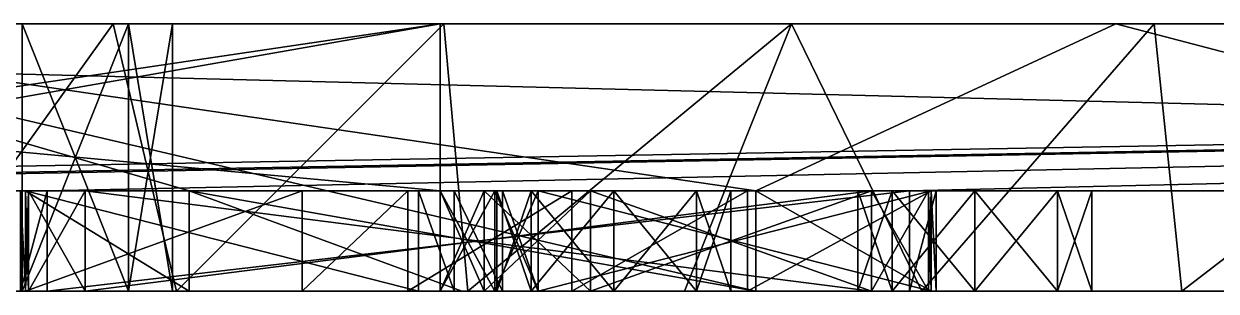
# Model space of a CAD drawing. Header units: millimetres. Extents: x -79 to 79, y 0 to 4.
# Drawn here: x -49.23 to -31.39, y 0 to 4 of the extents above; entities that cross this region are included whole.
import ezdxf

# ---------------------------------------------------------------- set-up
doc = ezdxf.new("R2010")
doc.units = ezdxf.units.MM
doc.header["$LTSCALE"] = 57.942387
for name, color, linetype in [('1', 7, 'CONTINUOUS'), ('110', 7, 'CONTINUOUS'), ('111', 7, 'CONTINUOUS'), ('112', 7, 'CONTINUOUS'), ('113', 7, 'CONTINUOUS'), ('114', 7, 'CONTINUOUS'), ('115', 7, 'CONTINUOUS'), ('116', 7, 'CONTINUOUS'), ('117', 7, 'CONTINUOUS'), ('118', 7, 'CONTINUOUS'), ('119', 7, 'CONTINUOUS'), ('125', 7, 'CONTINUOUS'), ('126', 7, 'CONTINUOUS'), ('127', 7, 'CONTINUOUS'), ('128', 7, 'CONTINUOUS'), ('129', 7, 'CONTINUOUS'), ('13', 7, 'CONTINUOUS'), ('14', 7, 'CONTINUOUS'), ('141', 7, 'CONTINUOUS'), ('146', 7, 'CONTINUOUS'), ('147', 7, 'CONTINUOUS'), ('148', 7, 'CONTINUOUS'), ('149', 7, 'CONTINUOUS'), ('151', 7, 'CONTINUOUS'), ('154', 7, 'CONTINUOUS'), ('155', 7, 'CONTINUOUS'), ('171', 7, 'CONTINUOUS'), ('172', 7, 'CONTINUOUS'), ('185', 7, 'CONTINUOUS'), ('186', 7, 'CONTINUOUS'), ('187', 7, 'CONTINUOUS'), ('198', 7, 'CONTINUOUS'), ('199', 7, 'CONTINUOUS'), ('2', 7, 'CONTINUOUS'), ('206', 7, 'CONTINUOUS'), ('207', 7, 'CONTINUOUS'), ('5', 7, 'CONTINUOUS'), ('57', 7, 'CONTINUOUS'), ('58', 7, 'CONTINUOUS'), ('59', 7, 'CONTINUOUS'), ('60', 7, 'CONTINUOUS'), ('61', 7, 'CONTINUOUS'), ('62', 7, 'CONTINUOUS'), ('63', 7, 'CONTINUOUS'), ('64', 7, 'CONTINUOUS')]:
    doc.layers.add(name, color=color, linetype=linetype)

msp = doc.modelspace()

# ---------------------------------------------------------------- linework, layer by layer
at = {"layer": '1', "color": 250, "linetype": 'Continuous', "true_color": 0x272a2e}
for points in [[(-6.449, 0, 38.5), (6.449, 0, 38.5), (-79, 0, 42.5), (-6.449, 0, 38.5)], [(6.449, 0, 38.5), (20.319, 0, 38.174), (-79, 0, 42.5), (6.449, 0, 38.5)], [(-6.85, 0, 37.926), (-6.449, 0, 38.5), (-79, 0, 42.5), (-6.85, 0, 37.926)], [(-20.579, 0, 38.5), (-6.85, 0, 37.926), (-79, 0, 42.5), (-20.579, 0, 38.5)], [(20.579, 0, 38.5), (21.848, 0, 38.5), (-79, 0, 42.5), (20.579, 0, 38.5)], [(21.848, 0, 38.5), (35.977, 0, 38.5), (-79, 0, 42.5), (21.848, 0, 38.5)], [(20.432, 0, 38.351), (20.579, 0, 38.5), (-79, 0, 42.5), (20.432, 0, 38.351)], [(20.319, 0, 38.174), (20.432, 0, 38.351), (-79, 0, 42.5), (20.319, 0, 38.174)], [(-48.876, 0, 38.5), (-35.977, 0, 38.5), (-79, 0, 42.5), (-48.876, 0, 38.5)], [(-35.977, 0, 38.5), (-22.108, 0, 38.174), (-79, 0, 42.5), (-35.977, 0, 38.5)], [(-49.277, 0, 37.926), (-48.876, 0, 38.5), (-79, 0, 42.5), (-49.277, 0, 37.926)], [(35.977, 0, 38.5), (48.876, 0, 38.5), (-79, 0, 42.5), (35.977, 0, 38.5)], [(48.876, 0, 38.5), (62.745, 0, 38.174), (-79, 0, 42.5), (48.876, 0, 38.5)], [(63.005, 0, 38.5), (64.274, 0, 38.5), (-79, 0, 42.5), (63.005, 0, 38.5)], [(-79, 0, 42.5), (64.274, 0, 38.5), (79, 0, 42.5), (-79, 0, 42.5)], [(62.858, 0, 38.351), (63.005, 0, 38.5), (-79, 0, 42.5), (62.858, 0, 38.351)], [(62.745, 0, 38.174), (62.858, 0, 38.351), (-79, 0, 42.5), (62.745, 0, 38.174)], [(-21.848, 0, 38.5), (-20.579, 0, 38.5), (-79, 0, 42.5), (-21.848, 0, 38.5)], [(-21.994, 0, 38.351), (-21.848, 0, 38.5), (-79, 0, 42.5), (-21.994, 0, 38.351)], [(-22.108, 0, 38.174), (-21.994, 0, 38.351), (-79, 0, 42.5), (-22.108, 0, 38.174)], [(-46.944, 0, -56.521), (-49.203, 0, -47.624), (-50.761, 0, -56.331), (-46.944, 0, -56.521)], [(-50.761, 0, -56.331), (-49.203, 0, -47.624), (-49.25, 0, -17.5), (-50.761, 0, -56.331)], [(-49.203, 0, 37.229), (-49.277, 0, 37.926), (-49.25, 0, 17.5), (-49.203, 0, 37.229)], [(-49.203, 0, -47.624), (-49.203, 0, -37.229), (-49.25, 0, -17.5), (-49.203, 0, -47.624)], [(-47.659, 0, 16.841), (-49.203, 0, 37.229), (-49.25, 0, 17.5), (-47.659, 0, 16.841)], [(-49.25, 0, -17.5), (-49.203, 0, -37.229), (-47.659, 0, -16.841), (-49.25, 0, -17.5)], [(-46.752, 0, -52.526), (-49.203, 0, -47.624), (-46.944, 0, -56.521), (-46.752, 0, -52.526)], [(-49.203, 0, -47.624), (-49.159, 0, -46.651), (-49.203, 0, -37.229), (-49.203, 0, -47.624)], [(-49.203, 0, -37.229), (-49.159, 0, -46.651), (-49.159, 0, -38.202), (-49.203, 0, -37.229)], [(-43.321, 0, 25.465), (-49.203, 0, 37.229), (-47, 0, 15.25), (-43.321, 0, 25.465)], [(-47, 0, 15.25), (-49.203, 0, 37.229), (-47.659, 0, 16.841), (-47, 0, 15.25)], [(-49.203, 0, -37.229), (-45.064, 0, -28.952), (-47.659, 0, -16.841), (-49.203, 0, -37.229)], [(-49.159, 0, -46.651), (-48.308, 0, -46.176), (-49.159, 0, -38.202), (-49.159, 0, -46.651)], [(-49.159, 0, -38.202), (-48.308, 0, -46.176), (-48.308, 0, -38.676), (-49.159, 0, -38.202)], [(-48.308, 0, -46.176), (-36.544, 0, -46.176), (-48.308, 0, -38.676), (-48.308, 0, -46.176)], [(-48.308, 0, -38.676), (-36.544, 0, -46.176), (-36.544, 0, -38.676), (-48.308, 0, -38.676)], [(-47.659, 0, -16.841), (-45.064, 0, -28.952), (-47, 0, -15.25), (-47.659, 0, -16.841)], [(-43.482, 0, -31.087), (-43.321, 0, 25.465), (-47, 0, 15.25), (-43.482, 0, -31.087)], [(-45.064, 0, -28.952), (-43.482, 0, -31.087), (-47, 0, 15.25), (-45.064, 0, -28.952)], [(-47, 0, -15.25), (-45.064, 0, -28.952), (-47, 0, 15.25), (-47, 0, -15.25)], [(-42.586, 0, -56.711), (-46.752, 0, -52.526), (-46.944, 0, -56.521), (-42.586, 0, -56.711)], [(-42.672, 0, -52.705), (-46.752, 0, -52.526), (-42.586, 0, -56.711), (-42.672, 0, -52.705)], [(-43.321, 0, 25.465), (-43.482, 0, -31.087), (-43, 0, -17.333), (-43.321, 0, 25.465)], [(-43.482, 0, -31.087), (-41.029, 0, -32.11), (-42.15, 0, -27.15), (-43.482, 0, -31.087)], [(-43.482, 0, -31.087), (-42.15, 0, -27.15), (-43, 0, -17.333), (-43.482, 0, -31.087)], [(-42.787, 0, 24.98), (-43.321, 0, 25.465), (-43, 0, 17.333), (-42.787, 0, 24.98)], [(-43, 0, 17.333), (-43.321, 0, 25.465), (-43, 0, 6), (-43, 0, 17.333)], [(-43, 0, 6), (-43.321, 0, 25.465), (-43, 0, -6), (-43, 0, 6)], [(-43, 0, -6), (-43.321, 0, 25.465), (-43, 0, -17.333), (-43, 0, -6)], [(-42.787, 0, 24.98), (-43, 0, 17.333), (-42.181, 0, 17.483), (-42.787, 0, 24.98)], [(-43, 0, -17.333), (-42.15, 0, -27.15), (-42.181, 0, -17.483), (-43, 0, -17.333)], [(-42.341, 0, 4.409), (-43, 0, 6), (-42.341, 0, -4.409), (-42.341, 0, 4.409)], [(-42.341, 0, -4.409), (-43, 0, 6), (-43, 0, -6), (-42.341, 0, -4.409)], [(-42.066, 0, 24.98), (-42.787, 0, 24.98), (-42.181, 0, 17.483), (-42.066, 0, 24.98)], [(-38.274, 0, -52.872), (-42.672, 0, -52.705), (-39.341, 0, -56.836), (-38.274, 0, -52.872)], [(-39.341, 0, -56.836), (-42.672, 0, -52.705), (-42.586, 0, -56.711), (-39.341, 0, -56.836)], [(-40.75, 0, 3.75), (-42.341, 0, 4.409), (-40.75, 0, -3.75), (-40.75, 0, 3.75)], [(-40.75, 0, -3.75), (-42.341, 0, 4.409), (-42.341, 0, -4.409), (-40.75, 0, -3.75)], [(-41.532, 0, 16.961), (-42.066, 0, 24.98), (-42.181, 0, 17.483), (-41.532, 0, 16.961)], [(-42.15, 0, -27.15), (-41.638, 0, -25.913), (-42.181, 0, -17.483), (-42.15, 0, -27.15)], [(-42.181, 0, -17.483), (-41.638, 0, -25.913), (-41.532, 0, -16.961), (-42.181, 0, -17.483)], [(-42.15, 0, -27.15), (-41.029, 0, -32.11), (-41.638, 0, -28.387), (-42.15, 0, -27.15)], [(-41.532, 0, 25.465), (-42.066, 0, 24.98), (-41.532, 0, 16.961), (-41.532, 0, 25.465)], [(-41.638, 0, -28.387), (-41.029, 0, -32.11), (-40.4, 0, -28.9), (-41.638, 0, -28.387)], [(-41.638, 0, -25.913), (-40.4, 0, -25.4), (-41.532, 0, -16.961), (-41.638, 0, -25.913)], [(-35.65, 0, 37.229), (-41.532, 0, 25.465), (-36.238, 0, 21.237), (-35.65, 0, 37.229)], [(-36.238, 0, 21.237), (-41.532, 0, 25.465), (-36.75, 0, 20), (-36.238, 0, 21.237)], [(-36.75, 0, 20), (-41.532, 0, 25.465), (-35.65, 0, 5.197), (-36.75, 0, 20)], [(-35.65, 0, 5.197), (-41.532, 0, 25.465), (-41.532, 0, 16.961), (-35.65, 0, 5.197)], [(-36.75, 0, -20), (-36.238, 0, -18.763), (-41.532, 0, -16.961), (-36.75, 0, -20)], [(-41.532, 0, -16.961), (-36.238, 0, -18.763), (-35.65, 0, -5.197), (-41.532, 0, -16.961)], [(-38.65, 0, -27.15), (-36.75, 0, -20), (-41.532, 0, -16.961), (-38.65, 0, -27.15)], [(-39.162, 0, -25.913), (-38.65, 0, -27.15), (-41.532, 0, -16.961), (-39.162, 0, -25.913)], [(-40.4, 0, -25.4), (-39.162, 0, -25.913), (-41.532, 0, -16.961), (-40.4, 0, -25.4)], [(-41.029, 0, -32.11), (-38.399, 0, -31.732), (-40.4, 0, -28.9), (-41.029, 0, -32.11)], [(-36.544, 0, 3.75), (-40.75, 0, 3.75), (-36.544, 0, -3.75), (-36.544, 0, 3.75)], [(-40.75, 0, 3.75), (-40.75, 0, -3.75), (-36.544, 0, -3.75), (-40.75, 0, 3.75)], [(-40.4, 0, -28.9), (-38.399, 0, -31.732), (-39.162, 0, -28.387), (-40.4, 0, -28.9)], [(-35.79, 0, -56.958), (-38.274, 0, -52.872), (-39.341, 0, -56.836), (-35.79, 0, -56.958)], [(-38.399, 0, -31.732), (-38.65, 0, -27.15), (-39.162, 0, -28.387), (-38.399, 0, -31.732)], [(-38.399, 0, -31.732), (-36.75, 0, -20), (-38.65, 0, -27.15), (-38.399, 0, -31.732)], [(-36.75, 0, -20), (-38.399, 0, -31.732), (-35.65, 0, -37.229), (-36.75, 0, -20)], [(-35.65, 0, -47.624), (-38.274, 0, -52.872), (-35.79, 0, -56.958), (-35.65, 0, -47.624)], [(-36.238, 0, -21.237), (-36.75, 0, -20), (-35.65, 0, -37.229), (-36.238, 0, -21.237)], [(-36.238, 0, 18.763), (-36.75, 0, 20), (-35.65, 0, 5.197), (-36.238, 0, 18.763)], [(-36.544, 0, -46.176), (-35.694, 0, -46.651), (-36.544, 0, -38.676), (-36.544, 0, -46.176)], [(-36.544, 0, -38.676), (-35.694, 0, -46.651), (-35.694, 0, -38.202), (-36.544, 0, -38.676)], [(-35.694, 0, 4.224), (-36.544, 0, 3.75), (-35.694, 0, -4.224), (-35.694, 0, 4.224)], [(-35.694, 0, -4.224), (-36.544, 0, 3.75), (-36.544, 0, -3.75), (-35.694, 0, -4.224)], [(-35, 0, 21.75), (-35.65, 0, 37.229), (-36.238, 0, 21.237), (-35, 0, 21.75)], [(-36.238, 0, -18.763), (-35, 0, -18.25), (-35.65, 0, -5.197), (-36.238, 0, -18.763)], [(-35, 0, -21.75), (-36.238, 0, -21.237), (-35.65, 0, -37.229), (-35, 0, -21.75)], [(-35, 0, 18.25), (-36.238, 0, 18.763), (-35.65, 0, 5.197), (-35, 0, 18.25)], [(-35.977, 0, 38.5), (-35.576, 0, 37.926), (-22.108, 0, 38.174), (-35.977, 0, 38.5)], [(-31.902, 0, -57.074), (-35.65, 0, -47.624), (-35.79, 0, -56.958), (-31.902, 0, -57.074)], [(-35.694, 0, -46.651), (-35.65, 0, -47.624), (-35.694, 0, -38.202), (-35.694, 0, -46.651)], [(-35.694, 0, -38.202), (-35.65, 0, -47.624), (-35.65, 0, -37.229), (-35.694, 0, -38.202)], [(-35.65, 0, 5.197), (-35.694, 0, 4.224), (-35.65, 0, -5.197), (-35.65, 0, 5.197)], [(-35.65, 0, -5.197), (-35.694, 0, 4.224), (-35.694, 0, -4.224), (-35.65, 0, -5.197)], [(-35.65, 0, -37.229), (-35.65, 0, -47.624), (-31.902, 0, -57.074), (-35.65, 0, -37.229)], [(-35.576, 0, 37.926), (-35.65, 0, 37.229), (-35, 0, 21.75), (-35.576, 0, 37.926)], [(-35, 0, -18.25), (-35, 0, 18.25), (-35.65, 0, 5.197), (-35, 0, -18.25)], [(-35, 0, -18.25), (-35.65, 0, 5.197), (-35.65, 0, -5.197), (-35, 0, -18.25)], [(-35, 0, -21.75), (-35.65, 0, -37.229), (-31.902, 0, -57.074), (-35, 0, -21.75)], [(-35.576, 0, 37.926), (-27.99, 0, -16.016), (-27.99, 0, 16.016), (-35.576, 0, 37.926)], [(-27.99, 0, -16.016), (-35.576, 0, 37.926), (-33.25, 0, 20), (-27.99, 0, -16.016)], [(-35.576, 0, 37.926), (-27.99, 0, 16.016), (-27.99, 0, 26.41), (-35.576, 0, 37.926)], [(-33.25, 0, 20), (-35.576, 0, 37.926), (-33.762, 0, 21.237), (-33.25, 0, 20)], [(-33.762, 0, 21.237), (-35.576, 0, 37.926), (-35, 0, 21.75), (-33.762, 0, 21.237)], [(-22.108, 0, 38.174), (-35.576, 0, 37.926), (-27.99, 0, 26.41), (-22.108, 0, 38.174)], [(-35, 0, -18.25), (-33.762, 0, -18.763), (-35, 0, 18.25), (-35, 0, -18.25)], [(-35, 0, 18.25), (-33.762, 0, -18.763), (-33.762, 0, 18.763), (-35, 0, 18.25)], [(-33.762, 0, -21.237), (-35, 0, -21.75), (-31.902, 0, -57.074), (-33.762, 0, -21.237)], [(-33.762, 0, -18.763), (-33.25, 0, -20), (-33.762, 0, 18.763), (-33.762, 0, -18.763)], [(-33.25, 0, -20), (-33.762, 0, -21.237), (-31.902, 0, -57.074), (-33.25, 0, -20)], [(-33.25, 0, -20), (-33.25, 0, 20), (-33.762, 0, 18.763), (-33.25, 0, -20)], [(-27.99, 0, -26.41), (-27.99, 0, -16.016), (-33.25, 0, 20), (-27.99, 0, -26.41)], [(-27.99, 0, -26.41), (-33.25, 0, 20), (-31.902, 0, -57.074), (-27.99, 0, -26.41)], [(-33.25, 0, 20), (-33.25, 0, -20), (-31.902, 0, -57.074), (-33.25, 0, 20)], [(-27.647, 0, -57.184), (-27.99, 0, -26.41), (-31.902, 0, -57.074), (-27.647, 0, -57.184)]]:
    msp.add_3dface(points, dxfattribs=at)
at = {"layer": '110', "color": 250, "linetype": 'Continuous', "true_color": 0x272a2e}
for points in [[(-49.159, 0, -46.651), (-49.203, 0, -47.624), (-49.159, 1.5, -46.651), (-49.159, 0, -46.651)], [(-49.203, 0, -47.624), (-49.203, 1.5, -47.624), (-49.159, 1.5, -46.651), (-49.203, 0, -47.624)], [(-48.308, 0, -46.176), (-49.159, 0, -46.651), (-48.308, 1.5, -46.176), (-48.308, 0, -46.176)], [(-49.159, 0, -46.651), (-49.159, 1.5, -46.651), (-48.308, 1.5, -46.176), (-49.159, 0, -46.651)]]:
    msp.add_3dface(points, dxfattribs=at)
at = {"layer": '111', "color": 250, "linetype": 'Continuous', "true_color": 0x272a2e}
for points in [[(-36.544, 0, -46.176), (-48.308, 0, -46.176), (-36.544, 1.5, -46.176), (-36.544, 0, -46.176)], [(-48.308, 0, -46.176), (-48.308, 1.5, -46.176), (-36.544, 1.5, -46.176), (-48.308, 0, -46.176)]]:
    msp.add_3dface(points, dxfattribs=at)
at = {"layer": '112', "color": 250, "linetype": 'Continuous', "true_color": 0x272a2e}
for points in [[(-35.694, 0, -46.651), (-36.544, 0, -46.176), (-35.694, 1.5, -46.651), (-35.694, 0, -46.651)], [(-36.544, 0, -46.176), (-36.544, 1.5, -46.176), (-35.694, 1.5, -46.651), (-36.544, 0, -46.176)], [(-35.65, 0, -47.624), (-35.694, 0, -46.651), (-35.65, 1.5, -47.624), (-35.65, 0, -47.624)], [(-35.694, 0, -46.651), (-35.694, 1.5, -46.651), (-35.65, 1.5, -47.624), (-35.694, 0, -46.651)]]:
    msp.add_3dface(points, dxfattribs=at)
at = {"layer": '113', "color": 250, "linetype": 'Continuous', "true_color": 0x272a2e}
for points in [[(-38.274, 0, -52.872), (-35.65, 0, -47.624), (-38.274, 1.5, -52.872), (-38.274, 0, -52.872)], [(-35.65, 0, -47.624), (-35.65, 1.5, -47.624), (-38.274, 1.5, -52.872), (-35.65, 0, -47.624)]]:
    msp.add_3dface(points, dxfattribs=at)
at = {"layer": '114', "color": 250, "linetype": 'Continuous', "true_color": 0x272a2e}
for points in [[(-49.203, 0, -47.624), (-46.752, 0, -52.526), (-49.203, 1.5, -47.624), (-49.203, 0, -47.624)], [(-46.752, 0, -52.526), (-46.752, 1.5, -52.526), (-49.203, 1.5, -47.624), (-46.752, 0, -52.526)]]:
    msp.add_3dface(points, dxfattribs=at)
at = {"layer": '115', "color": 250, "linetype": 'Continuous', "true_color": 0x272a2e}
for points in [[(-45.064, 0, -28.952), (-49.203, 0, -37.229), (-45.064, 1.5, -28.952), (-45.064, 0, -28.952)], [(-49.203, 0, -37.229), (-49.203, 1.5, -37.229), (-45.064, 1.5, -28.952), (-49.203, 0, -37.229)]]:
    msp.add_3dface(points, dxfattribs=at)
at = {"layer": '116', "color": 250, "linetype": 'Continuous', "true_color": 0x272a2e}
for points in [[(-35.65, 0, -37.229), (-38.399, 0, -31.732), (-35.65, 1.5, -37.229), (-35.65, 0, -37.229)], [(-38.399, 0, -31.732), (-38.399, 1.5, -31.732), (-35.65, 1.5, -37.229), (-38.399, 0, -31.732)]]:
    msp.add_3dface(points, dxfattribs=at)
at = {"layer": '117', "color": 250, "linetype": 'Continuous', "true_color": 0x272a2e}
for points in [[(-36.544, 0, -38.676), (-35.694, 0, -38.202), (-36.544, 1.5, -38.676), (-36.544, 0, -38.676)], [(-35.694, 0, -38.202), (-35.694, 1.5, -38.202), (-36.544, 1.5, -38.676), (-35.694, 0, -38.202)], [(-35.694, 0, -38.202), (-35.65, 0, -37.229), (-35.694, 1.5, -38.202), (-35.694, 0, -38.202)], [(-35.65, 0, -37.229), (-35.65, 1.5, -37.229), (-35.694, 1.5, -38.202), (-35.65, 0, -37.229)]]:
    msp.add_3dface(points, dxfattribs=at)
at = {"layer": '118', "color": 250, "linetype": 'Continuous', "true_color": 0x272a2e}
for points in [[(-48.308, 0, -38.676), (-36.544, 0, -38.676), (-48.308, 1.5, -38.676), (-48.308, 0, -38.676)], [(-36.544, 0, -38.676), (-36.544, 1.5, -38.676), (-48.308, 1.5, -38.676), (-36.544, 0, -38.676)]]:
    msp.add_3dface(points, dxfattribs=at)
at = {"layer": '119', "color": 250, "linetype": 'Continuous', "true_color": 0x272a2e}
for points in [[(-49.203, 0, -37.229), (-49.159, 0, -38.202), (-49.203, 1.5, -37.229), (-49.203, 0, -37.229)], [(-49.203, 1.5, -37.229), (-49.159, 0, -38.202), (-49.159, 1.5, -38.202), (-49.203, 1.5, -37.229)], [(-49.159, 0, -38.202), (-48.308, 0, -38.676), (-49.159, 1.5, -38.202), (-49.159, 0, -38.202)], [(-48.308, 0, -38.676), (-48.308, 1.5, -38.676), (-49.159, 1.5, -38.202), (-48.308, 0, -38.676)]]:
    msp.add_3dface(points, dxfattribs=at)
at = {"layer": '125', "color": 250, "linetype": 'Continuous', "true_color": 0x272a2e}
for points in [[(-48.876, 0, 38.5), (-49.277, 0, 37.926), (-48.876, 1.5, 38.5), (-48.876, 0, 38.5)], [(-49.277, 0, 37.926), (-49.203, 0, 37.229), (-49.277, 1.5, 37.926), (-49.277, 0, 37.926)], [(-49.277, 0, 37.926), (-49.277, 1.5, 37.926), (-48.876, 1.5, 38.5), (-49.277, 0, 37.926)], [(-49.203, 0, 37.229), (-49.203, 1.5, 37.229), (-49.277, 1.5, 37.926), (-49.203, 0, 37.229)]]:
    msp.add_3dface(points, dxfattribs=at)
at = {"layer": '126', "color": 250, "linetype": 'Continuous', "true_color": 0x272a2e}
for points in [[(-35.576, 0, 37.926), (-35.977, 0, 38.5), (-35.576, 1.5, 37.926), (-35.576, 0, 37.926)], [(-35.977, 0, 38.5), (-35.977, 1.5, 38.5), (-35.576, 1.5, 37.926), (-35.977, 0, 38.5)], [(-35.65, 0, 37.229), (-35.576, 0, 37.926), (-35.65, 1.5, 37.229), (-35.65, 0, 37.229)], [(-35.576, 0, 37.926), (-35.576, 1.5, 37.926), (-35.65, 1.5, 37.229), (-35.576, 0, 37.926)]]:
    msp.add_3dface(points, dxfattribs=at)
at = {"layer": '127', "color": 250, "linetype": 'Continuous', "true_color": 0x272a2e}
for points in [[(-41.532, 0, 25.465), (-35.65, 0, 37.229), (-41.532, 1.5, 25.465), (-41.532, 0, 25.465)], [(-35.65, 0, 37.229), (-35.65, 1.5, 37.229), (-41.532, 1.5, 25.465), (-35.65, 0, 37.229)]]:
    msp.add_3dface(points, dxfattribs=at)
at = {"layer": '128', "color": 250, "linetype": 'Continuous', "true_color": 0x272a2e}
for points in [[(-43.321, 0, 25.465), (-42.787, 0, 24.98), (-43.321, 1.5, 25.465), (-43.321, 0, 25.465)], [(-42.787, 0, 24.98), (-42.787, 1.5, 24.98), (-43.321, 1.5, 25.465), (-42.787, 0, 24.98)], [(-42.787, 0, 24.98), (-42.066, 0, 24.98), (-42.787, 1.5, 24.98), (-42.787, 0, 24.98)], [(-42.066, 0, 24.98), (-42.066, 1.5, 24.98), (-42.787, 1.5, 24.98), (-42.066, 0, 24.98)], [(-42.066, 0, 24.98), (-41.532, 0, 25.465), (-42.066, 1.5, 24.98), (-42.066, 0, 24.98)], [(-41.532, 0, 25.465), (-41.532, 1.5, 25.465), (-42.066, 1.5, 24.98), (-41.532, 0, 25.465)]]:
    msp.add_3dface(points, dxfattribs=at)
at = {"layer": '129', "color": 250, "linetype": 'Continuous', "true_color": 0x272a2e}
for points in [[(-49.203, 0, 37.229), (-43.321, 0, 25.465), (-49.203, 1.5, 37.229), (-49.203, 0, 37.229)], [(-43.321, 0, 25.465), (-43.321, 1.5, 25.465), (-49.203, 1.5, 37.229), (-43.321, 0, 25.465)]]:
    msp.add_3dface(points, dxfattribs=at)
at = {"layer": '13', "color": 250, "linetype": 'Continuous', "true_color": 0x272a2e}
for points in [[(-47, 0, -15.25), (-47, 0, 15.25), (-47, 4, -15.25), (-47, 0, -15.25)], [(-47, 4, -15.25), (-47, 0, 15.25), (-47, 4, 15.25), (-47, 4, -15.25)]]:
    msp.add_3dface(points, dxfattribs=at)
at = {"layer": '14', "color": 250, "linetype": 'Continuous', "true_color": 0x272a2e}
for points in [[(-47.892, 4, -56.476), (-50.761, 0, -56.331), (-52.561, 4, -56.233), (-47.892, 4, -56.476)], [(-46.944, 0, -56.521), (-50.761, 0, -56.331), (-47.892, 4, -56.476), (-46.944, 0, -56.521)], [(-42.942, 4, -56.697), (-46.944, 0, -56.521), (-47.892, 4, -56.476), (-42.942, 4, -56.697)], [(-42.586, 0, -56.711), (-46.944, 0, -56.521), (-42.942, 4, -56.697), (-42.586, 0, -56.711)], [(-37.74, 4, -56.893), (-42.586, 0, -56.711), (-42.942, 4, -56.697), (-37.74, 4, -56.893)], [(-39.341, 0, -56.836), (-42.586, 0, -56.711), (-37.74, 4, -56.893), (-39.341, 0, -56.836)], [(-35.79, 0, -56.958), (-39.341, 0, -56.836), (-37.74, 4, -56.893), (-35.79, 0, -56.958)], [(-32.316, 4, -57.063), (-35.79, 0, -56.958), (-37.74, 4, -56.893), (-32.316, 4, -57.063)], [(-31.902, 0, -57.074), (-35.79, 0, -56.958), (-32.316, 4, -57.063), (-31.902, 0, -57.074)], [(-26.703, 4, -57.206), (-31.902, 0, -57.074), (-32.316, 4, -57.063), (-26.703, 4, -57.206)], [(-27.647, 0, -57.184), (-31.902, 0, -57.074), (-26.703, 4, -57.206), (-27.647, 0, -57.184)]]:
    msp.add_3dface(points, dxfattribs=at)
at = {"layer": '141', "color": 250, "linetype": 'Continuous', "true_color": 0x272a2e}
for points in [[(-79, 4, 42.5), (79, 4, 42.5), (-70, 4, 38.5), (-79, 4, 42.5)], [(-43, 4, 21.5), (-49.25, 4, 17.5), (-70, 4, 21.5), (-43, 4, 21.5)], [(-70, 4, 38.5), (79, 4, 42.5), (70, 4, 38.5), (-70, 4, 38.5)], [(-70, 4, -21.5), (-49.25, 4, -17.5), (-43, 4, -21.5), (-70, 4, -21.5)], [(-32.887, 4, -53.045), (-52.561, 4, -56.233), (-55.359, 4, -52.059), (-32.887, 4, -53.045)], [(-47.892, 4, -56.476), (-52.561, 4, -56.233), (-32.887, 4, -53.045), (-47.892, 4, -56.476)], [(-47.659, 4, 16.841), (-49.25, 4, 17.5), (-43, 4, 21.5), (-47.659, 4, 16.841)], [(-49.25, 4, -17.5), (-47.659, 4, -16.841), (-43, 4, -21.5), (-49.25, 4, -17.5)], [(-42.942, 4, -56.697), (-47.892, 4, -56.476), (-32.887, 4, -53.045), (-42.942, 4, -56.697)], [(-47.659, 4, -16.841), (-47, 4, -15.25), (-43, 4, -21.5), (-47.659, 4, -16.841)], [(-47, 4, 15.25), (-47.659, 4, 16.841), (-43, 4, 21.5), (-47, 4, 15.25)], [(-47, 4, -15.25), (-47, 4, 15.25), (-43, 4, 21.5), (-47, 4, -15.25)], [(-43, 4, -21.5), (-47, 4, -15.25), (-43, 4, 21.5), (-43, 4, -21.5)], [(-37.74, 4, -56.893), (-42.942, 4, -56.697), (-32.887, 4, -53.045), (-37.74, 4, -56.893)], [(-32.316, 4, -57.063), (-37.74, 4, -56.893), (-32.887, 4, -53.045), (-32.316, 4, -57.063)], [(-17.408, 4, -53.377), (-32.316, 4, -57.063), (-32.887, 4, -53.045), (-17.408, 4, -53.377)], [(-26.703, 4, -57.206), (-32.316, 4, -57.063), (-17.408, 4, -53.377), (-26.703, 4, -57.206)]]:
    msp.add_3dface(points, dxfattribs=at)
at = {"layer": '146', "color": 250, "linetype": 'Continuous', "true_color": 0x272a2e}
for points in [[(-64.274, 1.5, 38.5), (-70, 1.5, 38.5), (70, 4, 38.5), (-64.274, 1.5, 38.5)], [(-70, 1.5, 38.5), (-70, 4, 38.5), (70, 4, 38.5), (-70, 1.5, 38.5)], [(-63.005, 1.5, 38.5), (-64.274, 1.5, 38.5), (70, 4, 38.5), (-63.005, 1.5, 38.5)], [(-48.876, 1.5, 38.5), (-63.005, 1.5, 38.5), (70, 4, 38.5), (-48.876, 1.5, 38.5)], [(-35.977, 1.5, 38.5), (-48.876, 1.5, 38.5), (70, 4, 38.5), (-35.977, 1.5, 38.5)], [(-21.848, 1.5, 38.5), (-35.977, 1.5, 38.5), (70, 4, 38.5), (-21.848, 1.5, 38.5)], [(-35.977, 0, 38.5), (-48.876, 0, 38.5), (-35.977, 1.5, 38.5), (-35.977, 0, 38.5)], [(-35.977, 1.5, 38.5), (-48.876, 0, 38.5), (-48.876, 1.5, 38.5), (-35.977, 1.5, 38.5)]]:
    msp.add_3dface(points, dxfattribs=at)
at = {"layer": '147', "color": 250, "linetype": 'Continuous', "true_color": 0x272a2e}
for points in [[(-70, 1.5, 21.5), (-43, 1.5, 21.5), (-70, 4, 21.5), (-70, 1.5, 21.5)], [(-43, 1.5, 21.5), (-43, 4, 21.5), (-70, 4, 21.5), (-43, 1.5, 21.5)]]:
    msp.add_3dface(points, dxfattribs=at)
at = {"layer": '148', "color": 250, "linetype": 'Continuous', "true_color": 0x272a2e}
for points in [[(-43, 1.5, 17.333), (-43, 0, 6), (-43, 4, 21.5), (-43, 1.5, 17.333)], [(-43, 0, 6), (-43, 1.5, 6), (-43, 4, 21.5), (-43, 0, 6)], [(-43, 1.5, 21.5), (-43, 1.5, 17.333), (-43, 4, 21.5), (-43, 1.5, 21.5)], [(-43, 1.5, 6), (-43, 1.5, -6), (-43, 4, 21.5), (-43, 1.5, 6)], [(-43, 1.5, -6), (-43, 1.5, -17.333), (-43, 4, 21.5), (-43, 1.5, -6)], [(-43, 1.5, -17.333), (-43, 1.5, -21.5), (-43, 4, 21.5), (-43, 1.5, -17.333)], [(-43, 1.5, -21.5), (-43, 4, -21.5), (-43, 4, 21.5), (-43, 1.5, -21.5)], [(-43, 0, 17.333), (-43, 0, 6), (-43, 1.5, 17.333), (-43, 0, 17.333)], [(-43, 0, -6), (-43, 0, -17.333), (-43, 1.5, -6), (-43, 0, -6)], [(-43, 1.5, -6), (-43, 0, -17.333), (-43, 1.5, -17.333), (-43, 1.5, -6)]]:
    msp.add_3dface(points, dxfattribs=at)
at = {"layer": '149', "color": 250, "linetype": 'Continuous', "true_color": 0x272a2e}
for points in [[(-57.25, 1.5, -21.5), (-70, 0, -21.5), (-43, 4, -21.5), (-57.25, 1.5, -21.5)], [(-70, 0, -21.5), (-70, 4, -21.5), (-43, 4, -21.5), (-70, 0, -21.5)], [(-43, 1.5, -21.5), (-57.25, 1.5, -21.5), (-43, 4, -21.5), (-43, 1.5, -21.5)]]:
    msp.add_3dface(points, dxfattribs=at)
at = {"layer": '151', "color": 250, "linetype": 'Continuous', "true_color": 0x272a2e}
for points in [[(-46.752, 1.5, -52.526), (-38.274, 0, -52.872), (-55.359, 4, -52.059), (-46.752, 1.5, -52.526)], [(-38.274, 0, -52.872), (-38.274, 1.5, -52.872), (-55.359, 4, -52.059), (-38.274, 0, -52.872)], [(-52.184, 1.5, -52.247), (-46.752, 1.5, -52.526), (-55.359, 4, -52.059), (-52.184, 1.5, -52.247)], [(-38.274, 1.5, -52.872), (-32.887, 4, -53.045), (-55.359, 4, -52.059), (-38.274, 1.5, -52.872)], [(-38.274, 1.5, -52.872), (-23.347, 1.5, -53.276), (-32.887, 4, -53.045), (-38.274, 1.5, -52.872)], [(-23.347, 1.5, -53.276), (-17.408, 4, -53.377), (-32.887, 4, -53.045), (-23.347, 1.5, -53.276)], [(-46.752, 0, -52.526), (-42.672, 0, -52.705), (-46.752, 1.5, -52.526), (-46.752, 0, -52.526)], [(-42.672, 0, -52.705), (-38.274, 0, -52.872), (-46.752, 1.5, -52.526), (-42.672, 0, -52.705)]]:
    msp.add_3dface(points, dxfattribs=at)
at = {"layer": '154', "color": 250, "linetype": 'Continuous', "true_color": 0x272a2e}
for points in [[(-36.238, 0, -18.763), (-36.75, 0, -20), (-36.238, 1.5, -18.763), (-36.238, 0, -18.763)], [(-36.75, 0, -20), (-36.75, 1.5, -20), (-36.238, 1.5, -18.763), (-36.75, 0, -20)], [(-35, 0, -18.25), (-36.238, 0, -18.763), (-35, 1.5, -18.25), (-35, 0, -18.25)], [(-36.238, 0, -18.763), (-36.238, 1.5, -18.763), (-35, 1.5, -18.25), (-36.238, 0, -18.763)], [(-33.762, 0, -18.763), (-35, 0, -18.25), (-33.762, 1.5, -18.763), (-33.762, 0, -18.763)], [(-35, 0, -18.25), (-35, 1.5, -18.25), (-33.762, 1.5, -18.763), (-35, 0, -18.25)], [(-33.25, 0, -20), (-33.762, 0, -18.763), (-33.25, 1.5, -20), (-33.25, 0, -20)], [(-33.25, 1.5, -20), (-33.762, 0, -18.763), (-33.762, 1.5, -18.763), (-33.25, 1.5, -20)]]:
    msp.add_3dface(points, dxfattribs=at)
at = {"layer": '155', "color": 250, "linetype": 'Continuous', "true_color": 0x272a2e}
for points in [[(-36.75, 0, -20), (-36.238, 0, -21.237), (-36.75, 1.5, -20), (-36.75, 0, -20)], [(-36.238, 0, -21.237), (-36.238, 1.5, -21.237), (-36.75, 1.5, -20), (-36.238, 0, -21.237)], [(-36.238, 0, -21.237), (-35, 0, -21.75), (-36.238, 1.5, -21.237), (-36.238, 0, -21.237)], [(-35, 0, -21.75), (-35, 1.5, -21.75), (-36.238, 1.5, -21.237), (-35, 0, -21.75)], [(-35, 0, -21.75), (-33.762, 0, -21.237), (-35, 1.5, -21.75), (-35, 0, -21.75)], [(-33.762, 0, -21.237), (-33.762, 1.5, -21.237), (-35, 1.5, -21.75), (-33.762, 0, -21.237)], [(-33.762, 0, -21.237), (-33.25, 0, -20), (-33.762, 1.5, -21.237), (-33.762, 0, -21.237)], [(-33.25, 0, -20), (-33.25, 1.5, -20), (-33.762, 1.5, -21.237), (-33.25, 0, -20)]]:
    msp.add_3dface(points, dxfattribs=at)
at = {"layer": '171', "color": 250, "linetype": 'Continuous', "true_color": 0x272a2e}
for points in [[(-36.238, 0, 21.237), (-36.75, 0, 20), (-36.238, 1.5, 21.237), (-36.238, 0, 21.237)], [(-36.75, 0, 20), (-36.75, 1.5, 20), (-36.238, 1.5, 21.237), (-36.75, 0, 20)], [(-35, 0, 21.75), (-36.238, 0, 21.237), (-35, 1.5, 21.75), (-35, 0, 21.75)], [(-36.238, 0, 21.237), (-36.238, 1.5, 21.237), (-35, 1.5, 21.75), (-36.238, 0, 21.237)], [(-33.762, 0, 21.237), (-35, 0, 21.75), (-33.762, 1.5, 21.237), (-33.762, 0, 21.237)], [(-35, 0, 21.75), (-35, 1.5, 21.75), (-33.762, 1.5, 21.237), (-35, 0, 21.75)], [(-33.25, 0, 20), (-33.762, 0, 21.237), (-33.25, 1.5, 20), (-33.25, 0, 20)], [(-33.25, 1.5, 20), (-33.762, 0, 21.237), (-33.762, 1.5, 21.237), (-33.25, 1.5, 20)]]:
    msp.add_3dface(points, dxfattribs=at)
at = {"layer": '172', "color": 250, "linetype": 'Continuous', "true_color": 0x272a2e}
for points in [[(-36.75, 0, 20), (-36.238, 0, 18.763), (-36.75, 1.5, 20), (-36.75, 0, 20)], [(-36.238, 0, 18.763), (-36.238, 1.5, 18.763), (-36.75, 1.5, 20), (-36.238, 0, 18.763)], [(-36.238, 0, 18.763), (-35, 0, 18.25), (-36.238, 1.5, 18.763), (-36.238, 0, 18.763)], [(-35, 0, 18.25), (-35, 1.5, 18.25), (-36.238, 1.5, 18.763), (-35, 0, 18.25)], [(-35, 0, 18.25), (-33.762, 0, 18.763), (-35, 1.5, 18.25), (-35, 0, 18.25)], [(-33.762, 0, 18.763), (-33.762, 1.5, 18.763), (-35, 1.5, 18.25), (-33.762, 0, 18.763)], [(-33.762, 0, 18.763), (-33.25, 0, 20), (-33.762, 1.5, 18.763), (-33.762, 0, 18.763)], [(-33.25, 0, 20), (-33.25, 1.5, 20), (-33.762, 1.5, 18.763), (-33.25, 0, 20)]]:
    msp.add_3dface(points, dxfattribs=at)
at = {"layer": '185', "color": 250, "linetype": 'Continuous', "true_color": 0x272a2e}
for points in [[(-43.482, 0, -31.087), (-45.064, 0, -28.952), (-43.482, 1.5, -31.087), (-43.482, 0, -31.087)], [(-45.064, 0, -28.952), (-45.064, 1.5, -28.952), (-43.482, 1.5, -31.087), (-45.064, 0, -28.952)], [(-41.029, 0, -32.11), (-43.482, 0, -31.087), (-41.029, 1.5, -32.11), (-41.029, 0, -32.11)], [(-43.482, 0, -31.087), (-43.482, 1.5, -31.087), (-41.029, 1.5, -32.11), (-43.482, 0, -31.087)], [(-38.399, 0, -31.732), (-41.029, 0, -32.11), (-38.399, 1.5, -31.732), (-38.399, 0, -31.732)], [(-41.029, 0, -32.11), (-41.029, 1.5, -32.11), (-38.399, 1.5, -31.732), (-41.029, 0, -32.11)]]:
    msp.add_3dface(points, dxfattribs=at)
at = {"layer": '186', "color": 250, "linetype": 'Continuous', "true_color": 0x272a2e}
for points in [[(-41.638, 0, -25.913), (-42.15, 0, -27.15), (-41.638, 1.5, -25.913), (-41.638, 0, -25.913)], [(-42.15, 0, -27.15), (-42.15, 1.5, -27.15), (-41.638, 1.5, -25.913), (-42.15, 0, -27.15)], [(-40.4, 0, -25.4), (-41.638, 0, -25.913), (-40.4, 1.5, -25.4), (-40.4, 0, -25.4)], [(-41.638, 0, -25.913), (-41.638, 1.5, -25.913), (-40.4, 1.5, -25.4), (-41.638, 0, -25.913)], [(-39.162, 0, -25.913), (-40.4, 0, -25.4), (-39.162, 1.5, -25.913), (-39.162, 0, -25.913)], [(-40.4, 0, -25.4), (-40.4, 1.5, -25.4), (-39.162, 1.5, -25.913), (-40.4, 0, -25.4)], [(-38.65, 0, -27.15), (-39.162, 0, -25.913), (-38.65, 1.5, -27.15), (-38.65, 0, -27.15)], [(-38.65, 1.5, -27.15), (-39.162, 0, -25.913), (-39.162, 1.5, -25.913), (-38.65, 1.5, -27.15)]]:
    msp.add_3dface(points, dxfattribs=at)
at = {"layer": '187', "color": 250, "linetype": 'Continuous', "true_color": 0x272a2e}
for points in [[(-42.15, 0, -27.15), (-41.638, 0, -28.387), (-42.15, 1.5, -27.15), (-42.15, 0, -27.15)], [(-41.638, 0, -28.387), (-41.638, 1.5, -28.387), (-42.15, 1.5, -27.15), (-41.638, 0, -28.387)], [(-41.638, 0, -28.387), (-40.4, 0, -28.9), (-41.638, 1.5, -28.387), (-41.638, 0, -28.387)], [(-40.4, 0, -28.9), (-40.4, 1.5, -28.9), (-41.638, 1.5, -28.387), (-40.4, 0, -28.9)], [(-40.4, 0, -28.9), (-39.162, 0, -28.387), (-40.4, 1.5, -28.9), (-40.4, 0, -28.9)], [(-39.162, 0, -28.387), (-39.162, 1.5, -28.387), (-40.4, 1.5, -28.9), (-39.162, 0, -28.387)], [(-39.162, 0, -28.387), (-38.65, 0, -27.15), (-39.162, 1.5, -28.387), (-39.162, 0, -28.387)], [(-38.65, 0, -27.15), (-38.65, 1.5, -27.15), (-39.162, 1.5, -28.387), (-38.65, 0, -27.15)]]:
    msp.add_3dface(points, dxfattribs=at)
at = {"layer": '198', "color": 250, "linetype": 'Continuous', "true_color": 0x272a2e}
for points in [[(-42.341, 0, -4.409), (-43, 0, -6), (-42.341, 1.5, -4.409), (-42.341, 0, -4.409)], [(-43, 0, -6), (-43, 1.5, -6), (-42.341, 1.5, -4.409), (-43, 0, -6)], [(-40.75, 0, -3.75), (-42.341, 0, -4.409), (-40.75, 1.5, -3.75), (-40.75, 0, -3.75)], [(-42.341, 0, -4.409), (-42.341, 1.5, -4.409), (-40.75, 1.5, -3.75), (-42.341, 0, -4.409)]]:
    msp.add_3dface(points, dxfattribs=at)
at = {"layer": '199', "color": 250, "linetype": 'Continuous', "true_color": 0x272a2e}
for points in [[(-43, 0, 6), (-42.341, 0, 4.409), (-43, 1.5, 6), (-43, 0, 6)], [(-42.341, 0, 4.409), (-42.341, 1.5, 4.409), (-43, 1.5, 6), (-42.341, 0, 4.409)], [(-42.341, 0, 4.409), (-40.75, 0, 3.75), (-42.341, 1.5, 4.409), (-42.341, 0, 4.409)], [(-40.75, 0, 3.75), (-40.75, 1.5, 3.75), (-42.341, 1.5, 4.409), (-40.75, 0, 3.75)]]:
    msp.add_3dface(points, dxfattribs=at)
at = {"layer": '2', "color": 250, "linetype": 'Continuous', "true_color": 0x272a2e}
for points in [[(-70, 1.5, 21.5), (-56.6, 1.5, 22.85), (-43, 1.5, 21.5), (-70, 1.5, 21.5)], [(-63.005, 1.5, 38.5), (-48.876, 1.5, 38.5), (-62.858, 1.5, 38.351), (-63.005, 1.5, 38.5)], [(-62.858, 1.5, 38.351), (-48.876, 1.5, 38.5), (-62.745, 1.5, 38.174), (-62.858, 1.5, 38.351)], [(-62.745, 1.5, 38.174), (-48.876, 1.5, 38.5), (-58.094, 1.5, 28.872), (-62.745, 1.5, 38.174)], [(-48.876, 1.5, 38.5), (-49.277, 1.5, 37.926), (-58.094, 1.5, 28.872), (-48.876, 1.5, 38.5)], [(-57.25, 1.5, -21.5), (-43, 1.5, -21.5), (-55.659, 1.5, -22.159), (-57.25, 1.5, -21.5)], [(-56.6, 1.5, 22.85), (-55.716, 1.5, 23.216), (-43.321, 1.5, 25.465), (-56.6, 1.5, 22.85)], [(-56.6, 1.5, 22.85), (-43.321, 1.5, 25.465), (-43, 1.5, 21.5), (-56.6, 1.5, 22.85)], [(-43.321, 1.5, 25.465), (-55.716, 1.5, 23.216), (-49.203, 1.5, 37.229), (-43.321, 1.5, 25.465)], [(-49.203, 1.5, 37.229), (-55.716, 1.5, 23.216), (-49.277, 1.5, 37.926), (-49.203, 1.5, 37.229)], [(-55.659, 1.5, -22.159), (-43, 1.5, -21.5), (-55, 1.5, -23.75), (-55.659, 1.5, -22.159)], [(-43, 1.5, -21.5), (-49.203, 1.5, -37.229), (-55, 1.5, -49.682), (-43, 1.5, -21.5)], [(-55, 1.5, -49.682), (-49.203, 1.5, -37.229), (-52.184, 1.5, -52.247), (-55, 1.5, -49.682)], [(-55, 1.5, -23.75), (-43, 1.5, -21.5), (-55, 1.5, -49.682), (-55, 1.5, -23.75)], [(-52.184, 1.5, -52.247), (-49.203, 1.5, -37.229), (-49.203, 1.5, -47.624), (-52.184, 1.5, -52.247)], [(-46.752, 1.5, -52.526), (-52.184, 1.5, -52.247), (-49.203, 1.5, -47.624), (-46.752, 1.5, -52.526)], [(-45.064, 1.5, -28.952), (-49.203, 1.5, -37.229), (-43, 1.5, -21.5), (-45.064, 1.5, -28.952)], [(-49.203, 1.5, -37.229), (-49.159, 1.5, -38.202), (-49.203, 1.5, -47.624), (-49.203, 1.5, -37.229)], [(-49.203, 1.5, -47.624), (-49.159, 1.5, -38.202), (-49.159, 1.5, -46.651), (-49.203, 1.5, -47.624)], [(-49.159, 1.5, -38.202), (-48.308, 1.5, -38.676), (-49.159, 1.5, -46.651), (-49.159, 1.5, -38.202)], [(-49.159, 1.5, -46.651), (-48.308, 1.5, -38.676), (-48.308, 1.5, -46.176), (-49.159, 1.5, -46.651)], [(-48.308, 1.5, -38.676), (-36.544, 1.5, -38.676), (-48.308, 1.5, -46.176), (-48.308, 1.5, -38.676)], [(-48.308, 1.5, -46.176), (-36.544, 1.5, -38.676), (-36.544, 1.5, -46.176), (-48.308, 1.5, -46.176)], [(-43.482, 1.5, -31.087), (-45.064, 1.5, -28.952), (-43, 1.5, -21.5), (-43.482, 1.5, -31.087)], [(-41.029, 1.5, -32.11), (-43.482, 1.5, -31.087), (-41.638, 1.5, -28.387), (-41.029, 1.5, -32.11)], [(-41.638, 1.5, -28.387), (-43.482, 1.5, -31.087), (-42.15, 1.5, -27.15), (-41.638, 1.5, -28.387)], [(-42.15, 1.5, -27.15), (-43.482, 1.5, -31.087), (-42.181, 1.5, -17.483), (-42.15, 1.5, -27.15)], [(-42.181, 1.5, -17.483), (-43.482, 1.5, -31.087), (-43, 1.5, -21.5), (-42.181, 1.5, -17.483)], [(-43.321, 1.5, 25.465), (-42.787, 1.5, 24.98), (-43, 1.5, 21.5), (-43.321, 1.5, 25.465)], [(-43, 1.5, 21.5), (-42.787, 1.5, 24.98), (-43, 1.5, 17.333), (-43, 1.5, 21.5)], [(-43, 1.5, 17.333), (-42.787, 1.5, 24.98), (-42.181, 1.5, 17.483), (-43, 1.5, 17.333)], [(-43, 1.5, 6), (-42.341, 1.5, 4.409), (-43, 1.5, -6), (-43, 1.5, 6)], [(-43, 1.5, -6), (-42.341, 1.5, 4.409), (-42.341, 1.5, -4.409), (-43, 1.5, -6)], [(-43, 1.5, -17.333), (-42.181, 1.5, -17.483), (-43, 1.5, -21.5), (-43, 1.5, -17.333)], [(-42.787, 1.5, 24.98), (-42.066, 1.5, 24.98), (-42.181, 1.5, 17.483), (-42.787, 1.5, 24.98)], [(-42.341, 1.5, 4.409), (-40.75, 1.5, 3.75), (-42.341, 1.5, -4.409), (-42.341, 1.5, 4.409)], [(-42.341, 1.5, -4.409), (-40.75, 1.5, 3.75), (-40.75, 1.5, -3.75), (-42.341, 1.5, -4.409)], [(-41.532, 1.5, -16.961), (-42.15, 1.5, -27.15), (-42.181, 1.5, -17.483), (-41.532, 1.5, -16.961)], [(-42.066, 1.5, 24.98), (-41.532, 1.5, 25.465), (-42.181, 1.5, 17.483), (-42.066, 1.5, 24.98)], [(-42.181, 1.5, 17.483), (-41.532, 1.5, 25.465), (-41.532, 1.5, 16.961), (-42.181, 1.5, 17.483)], [(-41.638, 1.5, -25.913), (-42.15, 1.5, -27.15), (-41.532, 1.5, -16.961), (-41.638, 1.5, -25.913)], [(-40.4, 1.5, -28.9), (-41.029, 1.5, -32.11), (-41.638, 1.5, -28.387), (-40.4, 1.5, -28.9)], [(-40.4, 1.5, -25.4), (-41.638, 1.5, -25.913), (-41.532, 1.5, -16.961), (-40.4, 1.5, -25.4)], [(-36.75, 1.5, 20), (-36.238, 1.5, 18.763), (-41.532, 1.5, 16.961), (-36.75, 1.5, 20)], [(-41.532, 1.5, 16.961), (-36.238, 1.5, 18.763), (-35.65, 1.5, 5.197), (-41.532, 1.5, 16.961)], [(-35.65, 1.5, 37.229), (-36.75, 1.5, 20), (-41.532, 1.5, 16.961), (-35.65, 1.5, 37.229)], [(-35.65, 1.5, -5.197), (-40.4, 1.5, -25.4), (-41.532, 1.5, -16.961), (-35.65, 1.5, -5.197)], [(-41.532, 1.5, 25.465), (-35.65, 1.5, 37.229), (-41.532, 1.5, 16.961), (-41.532, 1.5, 25.465)], [(-38.399, 1.5, -31.732), (-41.029, 1.5, -32.11), (-39.162, 1.5, -28.387), (-38.399, 1.5, -31.732)], [(-39.162, 1.5, -28.387), (-41.029, 1.5, -32.11), (-40.4, 1.5, -28.9), (-39.162, 1.5, -28.387)], [(-40.75, 1.5, 3.75), (-36.544, 1.5, 3.75), (-40.75, 1.5, -3.75), (-40.75, 1.5, 3.75)], [(-40.75, 1.5, -3.75), (-36.544, 1.5, 3.75), (-36.544, 1.5, -3.75), (-40.75, 1.5, -3.75)], [(-39.162, 1.5, -25.913), (-40.4, 1.5, -25.4), (-35.65, 1.5, -5.197), (-39.162, 1.5, -25.913)], [(-38.65, 1.5, -27.15), (-38.399, 1.5, -31.732), (-39.162, 1.5, -28.387), (-38.65, 1.5, -27.15)], [(-38.65, 1.5, -27.15), (-39.162, 1.5, -25.913), (-35.65, 1.5, -5.197), (-38.65, 1.5, -27.15)], [(-38.399, 1.5, -31.732), (-38.65, 1.5, -27.15), (-35.65, 1.5, -5.197), (-38.399, 1.5, -31.732)], [(-36.75, 1.5, -20), (-36.238, 1.5, -21.237), (-38.399, 1.5, -31.732), (-36.75, 1.5, -20)], [(-38.399, 1.5, -31.732), (-36.238, 1.5, -21.237), (-35.65, 1.5, -37.229), (-38.399, 1.5, -31.732)], [(-36.75, 1.5, -20), (-38.399, 1.5, -31.732), (-35.65, 1.5, -5.197), (-36.75, 1.5, -20)], [(-38.274, 1.5, -52.872), (-35.65, 1.5, -47.624), (-23.347, 1.5, -53.276), (-38.274, 1.5, -52.872)], [(-36.238, 1.5, -18.763), (-36.75, 1.5, -20), (-35.65, 1.5, -5.197), (-36.238, 1.5, -18.763)], [(-36.238, 1.5, 21.237), (-36.75, 1.5, 20), (-35.65, 1.5, 37.229), (-36.238, 1.5, 21.237)], [(-36.544, 1.5, -38.676), (-35.694, 1.5, -38.202), (-36.544, 1.5, -46.176), (-36.544, 1.5, -38.676)], [(-36.544, 1.5, -46.176), (-35.694, 1.5, -38.202), (-35.694, 1.5, -46.651), (-36.544, 1.5, -46.176)], [(-36.544, 1.5, 3.75), (-35.694, 1.5, 4.224), (-36.544, 1.5, -3.75), (-36.544, 1.5, 3.75)], [(-36.544, 1.5, -3.75), (-35.694, 1.5, 4.224), (-35.694, 1.5, -4.224), (-36.544, 1.5, -3.75)], [(-36.238, 1.5, -21.237), (-35, 1.5, -21.75), (-35.65, 1.5, -37.229), (-36.238, 1.5, -21.237)], [(-35, 1.5, -18.25), (-36.238, 1.5, -18.763), (-35.65, 1.5, -5.197), (-35, 1.5, -18.25)], [(-36.238, 1.5, 18.763), (-35, 1.5, 18.25), (-35.65, 1.5, 5.197), (-36.238, 1.5, 18.763)], [(-35, 1.5, 21.75), (-36.238, 1.5, 21.237), (-35.576, 1.5, 37.926), (-35, 1.5, 21.75)], [(-35.576, 1.5, 37.926), (-36.238, 1.5, 21.237), (-35.65, 1.5, 37.229), (-35.576, 1.5, 37.926)], [(-35.977, 1.5, 38.5), (-21.848, 1.5, 38.5), (-35.576, 1.5, 37.926), (-35.977, 1.5, 38.5)], [(-35.694, 1.5, -38.202), (-35.65, 1.5, -37.229), (-35.694, 1.5, -46.651), (-35.694, 1.5, -38.202)], [(-35.694, 1.5, -46.651), (-35.65, 1.5, -37.229), (-35.65, 1.5, -47.624), (-35.694, 1.5, -46.651)], [(-35.694, 1.5, 4.224), (-35.65, 1.5, 5.197), (-35.694, 1.5, -4.224), (-35.694, 1.5, 4.224)], [(-35.694, 1.5, -4.224), (-35.65, 1.5, 5.197), (-35.65, 1.5, -5.197), (-35.694, 1.5, -4.224)], [(-27.99, 1.5, -16.016), (-27.99, 1.5, -26.41), (-35.65, 1.5, -47.624), (-27.99, 1.5, -16.016)], [(-27.99, 1.5, 16.016), (-27.99, 1.5, -16.016), (-35.65, 1.5, -47.624), (-27.99, 1.5, 16.016)], [(-35.65, 1.5, -47.624), (-27.99, 1.5, -26.41), (-23.347, 1.5, -53.276), (-35.65, 1.5, -47.624)], [(-27.99, 1.5, 26.41), (-27.99, 1.5, 16.016), (-35.65, 1.5, -47.624), (-27.99, 1.5, 26.41)], [(-33.762, 1.5, -21.237), (-33.25, 1.5, -20), (-35.65, 1.5, -47.624), (-33.762, 1.5, -21.237)], [(-33.25, 1.5, -20), (-27.99, 1.5, 26.41), (-35.65, 1.5, -47.624), (-33.25, 1.5, -20)], [(-35, 1.5, -21.75), (-33.762, 1.5, -21.237), (-35.65, 1.5, -47.624), (-35, 1.5, -21.75)], [(-35.65, 1.5, -37.229), (-35, 1.5, -21.75), (-35.65, 1.5, -47.624), (-35.65, 1.5, -37.229)], [(-35, 1.5, 18.25), (-35, 1.5, -18.25), (-35.65, 1.5, -5.197), (-35, 1.5, 18.25)], [(-35.65, 1.5, 5.197), (-35, 1.5, 18.25), (-35.65, 1.5, -5.197), (-35.65, 1.5, 5.197)], [(-21.994, 1.5, 38.351), (-35, 1.5, 21.75), (-35.576, 1.5, 37.926), (-21.994, 1.5, 38.351)], [(-21.848, 1.5, 38.5), (-21.994, 1.5, 38.351), (-35.576, 1.5, 37.926), (-21.848, 1.5, 38.5)], [(-33.762, 1.5, -18.763), (-35, 1.5, -18.25), (-33.762, 1.5, 18.763), (-33.762, 1.5, -18.763)], [(-33.762, 1.5, 18.763), (-35, 1.5, -18.25), (-35, 1.5, 18.25), (-33.762, 1.5, 18.763)], [(-33.762, 1.5, 21.237), (-35, 1.5, 21.75), (-21.994, 1.5, 38.351), (-33.762, 1.5, 21.237)], [(-33.25, 1.5, -20), (-33.762, 1.5, -18.763), (-33.25, 1.5, 20), (-33.25, 1.5, -20)], [(-33.25, 1.5, 20), (-33.762, 1.5, -18.763), (-33.762, 1.5, 18.763), (-33.25, 1.5, 20)], [(-33.25, 1.5, 20), (-33.762, 1.5, 21.237), (-22.108, 1.5, 38.174), (-33.25, 1.5, 20)], [(-22.108, 1.5, 38.174), (-33.762, 1.5, 21.237), (-21.994, 1.5, 38.351), (-22.108, 1.5, 38.174)], [(-33.25, 1.5, -20), (-33.25, 1.5, 20), (-27.99, 1.5, 26.41), (-33.25, 1.5, -20)], [(-27.99, 1.5, 26.41), (-33.25, 1.5, 20), (-22.108, 1.5, 38.174), (-27.99, 1.5, 26.41)]]:
    msp.add_3dface(points, dxfattribs=at)
at = {"layer": '206', "color": 250, "linetype": 'Continuous', "true_color": 0x272a2e}
for points in [[(-49.25, 0, -17.5), (-47.659, 0, -16.841), (-49.25, 4, -17.5), (-49.25, 0, -17.5)], [(-49.25, 4, -17.5), (-47.659, 0, -16.841), (-47.659, 4, -16.841), (-49.25, 4, -17.5)], [(-47.659, 0, -16.841), (-47, 0, -15.25), (-47.659, 4, -16.841), (-47.659, 0, -16.841)], [(-47, 0, -15.25), (-47, 4, -15.25), (-47.659, 4, -16.841), (-47, 0, -15.25)]]:
    msp.add_3dface(points, dxfattribs=at)
at = {"layer": '207', "color": 250, "linetype": 'Continuous', "true_color": 0x272a2e}
for points in [[(-47.659, 0, 16.841), (-49.25, 0, 17.5), (-47.659, 4, 16.841), (-47.659, 0, 16.841)], [(-49.25, 0, 17.5), (-49.25, 4, 17.5), (-47.659, 4, 16.841), (-49.25, 0, 17.5)], [(-47, 0, 15.25), (-47.659, 0, 16.841), (-47, 4, 15.25), (-47, 0, 15.25)], [(-47, 4, 15.25), (-47.659, 0, 16.841), (-47.659, 4, 16.841), (-47, 4, 15.25)]]:
    msp.add_3dface(points, dxfattribs=at)
at = {"layer": '5', "color": 250, "linetype": 'Continuous', "true_color": 0x272a2e}
for points in [[(-79, 0, 42.5), (79, 0, 42.5), (-79, 4, 42.5), (-79, 0, 42.5)], [(-79, 4, 42.5), (79, 0, 42.5), (79, 4, 42.5), (-79, 4, 42.5)]]:
    msp.add_3dface(points, dxfattribs=at)
at = {"layer": '57', "color": 250, "linetype": 'Continuous', "true_color": 0x272a2e}
for points in [[(-36.544, 0, -3.75), (-40.75, 0, -3.75), (-36.544, 1.5, -3.75), (-36.544, 0, -3.75)], [(-40.75, 0, -3.75), (-40.75, 1.5, -3.75), (-36.544, 1.5, -3.75), (-40.75, 0, -3.75)]]:
    msp.add_3dface(points, dxfattribs=at)
at = {"layer": '58', "color": 250, "linetype": 'Continuous', "true_color": 0x272a2e}
for points in [[(-35.694, 0, -4.224), (-36.544, 0, -3.75), (-35.694, 1.5, -4.224), (-35.694, 0, -4.224)], [(-36.544, 0, -3.75), (-36.544, 1.5, -3.75), (-35.694, 1.5, -4.224), (-36.544, 0, -3.75)], [(-35.65, 0, -5.197), (-35.694, 0, -4.224), (-35.65, 1.5, -5.197), (-35.65, 0, -5.197)], [(-35.694, 0, -4.224), (-35.694, 1.5, -4.224), (-35.65, 1.5, -5.197), (-35.694, 0, -4.224)]]:
    msp.add_3dface(points, dxfattribs=at)
at = {"layer": '59', "color": 250, "linetype": 'Continuous', "true_color": 0x272a2e}
for points in [[(-41.532, 0, -16.961), (-35.65, 0, -5.197), (-41.532, 1.5, -16.961), (-41.532, 0, -16.961)], [(-35.65, 0, -5.197), (-35.65, 1.5, -5.197), (-41.532, 1.5, -16.961), (-35.65, 0, -5.197)]]:
    msp.add_3dface(points, dxfattribs=at)
at = {"layer": '60', "color": 250, "linetype": 'Continuous', "true_color": 0x272a2e}
for points in [[(-43, 0, -17.333), (-42.181, 0, -17.483), (-43, 1.5, -17.333), (-43, 0, -17.333)], [(-42.181, 0, -17.483), (-42.181, 1.5, -17.483), (-43, 1.5, -17.333), (-42.181, 0, -17.483)], [(-42.181, 0, -17.483), (-41.532, 0, -16.961), (-42.181, 1.5, -17.483), (-42.181, 0, -17.483)], [(-41.532, 0, -16.961), (-41.532, 1.5, -16.961), (-42.181, 1.5, -17.483), (-41.532, 0, -16.961)]]:
    msp.add_3dface(points, dxfattribs=at)
at = {"layer": '61', "color": 250, "linetype": 'Continuous', "true_color": 0x272a2e}
for points in [[(-42.181, 0, 17.483), (-43, 0, 17.333), (-42.181, 1.5, 17.483), (-42.181, 0, 17.483)], [(-43, 0, 17.333), (-43, 1.5, 17.333), (-42.181, 1.5, 17.483), (-43, 0, 17.333)], [(-41.532, 0, 16.961), (-42.181, 0, 17.483), (-41.532, 1.5, 16.961), (-41.532, 0, 16.961)], [(-42.181, 0, 17.483), (-42.181, 1.5, 17.483), (-41.532, 1.5, 16.961), (-42.181, 0, 17.483)]]:
    msp.add_3dface(points, dxfattribs=at)
at = {"layer": '62', "color": 250, "linetype": 'Continuous', "true_color": 0x272a2e}
for points in [[(-35.65, 0, 5.197), (-41.532, 0, 16.961), (-35.65, 1.5, 5.197), (-35.65, 0, 5.197)], [(-41.532, 0, 16.961), (-41.532, 1.5, 16.961), (-35.65, 1.5, 5.197), (-41.532, 0, 16.961)]]:
    msp.add_3dface(points, dxfattribs=at)
at = {"layer": '63', "color": 250, "linetype": 'Continuous', "true_color": 0x272a2e}
for points in [[(-36.544, 0, 3.75), (-35.694, 0, 4.224), (-36.544, 1.5, 3.75), (-36.544, 0, 3.75)], [(-35.694, 0, 4.224), (-35.694, 1.5, 4.224), (-36.544, 1.5, 3.75), (-35.694, 0, 4.224)], [(-35.694, 0, 4.224), (-35.65, 0, 5.197), (-35.694, 1.5, 4.224), (-35.694, 0, 4.224)], [(-35.65, 0, 5.197), (-35.65, 1.5, 5.197), (-35.694, 1.5, 4.224), (-35.65, 0, 5.197)]]:
    msp.add_3dface(points, dxfattribs=at)
at = {"layer": '64', "color": 250, "linetype": 'Continuous', "true_color": 0x272a2e}
for points in [[(-40.75, 0, 3.75), (-36.544, 0, 3.75), (-40.75, 1.5, 3.75), (-40.75, 0, 3.75)], [(-36.544, 0, 3.75), (-36.544, 1.5, 3.75), (-40.75, 1.5, 3.75), (-36.544, 0, 3.75)]]:
    msp.add_3dface(points, dxfattribs=at)

doc.saveas('drawing.dxf')
